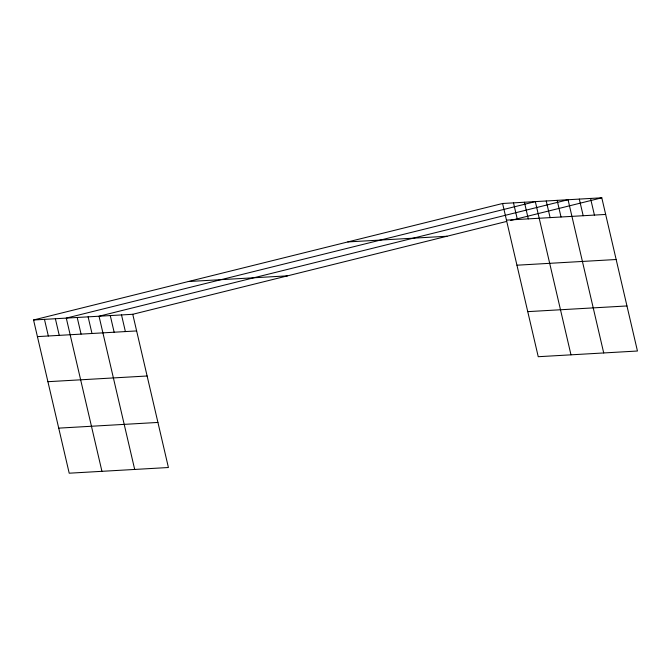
<?xml version="1.0" encoding="UTF-8"?>
<svg xmlns="http://www.w3.org/2000/svg" width="671" height="671" viewBox="0 0 671 671"><rect width="100%" height="100%" fill="white"/><g stroke="black" fill="none" stroke-linecap="round" stroke-linejoin="round"><path stroke-width="1.01" d="M33.55 319.983L132.757 314.288L168.413 467.511L69.205 473.198L33.55 319.983L502.587 203.489L601.795 197.802L637.45 351.017L538.243 356.712L502.587 203.489M132.757 314.288L506.546 221.455M510.514 220.465L601.795 197.802M506.454 220.13L605.67 214.435M347.804 241.929L447.012 236.242M188.333 281.535L287.54 275.848M516.947 265.204L616.154 259.509M37.425 336.616L136.632 330.929M527.75 311.638L626.957 305.951M47.909 381.69L147.117 375.995M58.721 428.132L157.928 422.436M590.547 198.448L594.422 215.081M579.308 199.086L583.183 215.726M603.715 352.954L568.06 199.732L99.031 316.226L134.686 469.44M557.148 200.361L561.023 217.001M546.236 200.99L550.111 217.622M570.979 354.833L535.324 201.61L66.286 318.104L101.942 471.319M524.412 202.239L528.287 218.88M513.5 202.868L517.375 219.501M121.518 314.934L125.385 331.575M110.27 315.58L114.145 332.212M88.111 316.846L91.986 333.487M77.199 317.475L81.074 334.116M55.374 318.725L59.249 335.366M44.462 319.354L48.337 335.995"/></g></svg>
